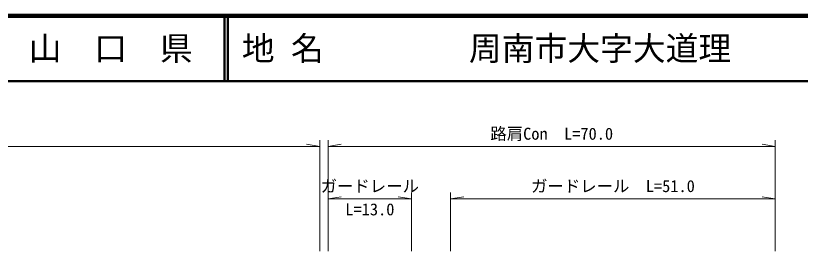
# Model space of a CAD drawing. Units: millimetres at full size, sheet at 1:1000; details may follow other scales. Extents: x 40000 to 680000, y 20000 to 380000.
# Drawn here: x 335888 to 455568, y 344000 to 380000 of the extents above; entities that cross this region are included whole.
import ezdxf
from ezdxf.enums import TextEntityAlignment as Align

# ---------------------------------------------------------------- set-up
doc = ezdxf.new("R2010")
doc.units = ezdxf.units.MM
doc.header["$LTSCALE"] = 1000
for name, color, linetype, lineweight in [('M-STR-HTXT', 7, 'Continuous', 13), ('M-TTL', 2, 'Continuous', 140), ('M-TTL-LINE', 7, 'Continuous', 50)]:
    doc.layers.add(name, color=color, linetype=linetype, lineweight=lineweight)
doc.layers.add('M-TTL-TXT', color=7, linetype='Continuous')
doc.styles.add('ＭＳ ゴシック', font='')
doc.styles.get('ＭＳ ゴシック').set_extended_font_data('MS Gothic')

msp = doc.modelspace()

# ---------------------------------------------------------------- linework, layer by layer
at = {"layer": 'M-STR-HTXT'}
for p, q in [((382269, 360000), (380269, 360350)), ((382269, 361000), (382269, 344000)), ((383542, 361000), (383542, 360000)), ((383542, 360000), (385542, 360350)), ((451758, 360000), (449758, 360350)), ((451758, 361000), (451758, 360000)), ((79969, 360000), (382269, 360000)), ((383542, 360000), (383542, 344000)), ((383542, 360000), (451758, 360000)), ((451758, 360000), (451758, 344000)), ((383542, 352000), (385542, 352350)), ((383542, 352000), (396253, 352000)), ((396253, 352000), (394253, 352350)), ((396253, 353000), (396253, 344000)), ((402220, 353000), (402220, 344000)), ((402220, 352000), (404220, 352350)), ((402220, 352000), (451758, 352000)), ((451758, 352000), (449758, 352350))]:
    msp.add_line(p, q, dxfattribs=at)
at = {"layer": 'M-TTL'}
msp.add_line((680000, 380000), (40000, 380000), dxfattribs=at)
at = {"layer": 'M-TTL-LINE'}
for p, q in [((367750, 380000), (367750, 370000)), ((368250, 380000), (368250, 370000)), ((40000, 370000), (680000, 370000))]:
    msp.add_line(p, q, dxfattribs=at)

# ---------------------------------------------------------------- texts
at = {"layer": 'M-STR-HTXT', "style": 'ＭＳ ゴシック'}
for s, p in [('路肩Con\u3000L=70.0', (417650, 360500)), ('ガードレール', (389897, 352500)), ('ガードレール\u3000L=51.0', (426989, 352500)), ('L=13.0', (389913, 348948))]:
    msp.add_text(s, height=1833, dxfattribs=at).set_placement(p, align=Align.BOTTOM_CENTER)
at = {"layer": 'M-TTL-TXT', "style": 'ＭＳ ゴシック'}
msp.add_text('山\u3000口\u3000県', height=3666, dxfattribs=at).set_placement((350375, 375000), align=Align.MIDDLE_CENTER)
for s, p in [('地 名', (370380, 375000)), ('周南市大字大道理', (405024, 375000))]:
    msp.add_text(s, height=3666, dxfattribs=at).set_placement(p, align=Align.MIDDLE_LEFT)

doc.saveas('drawing.dxf')
